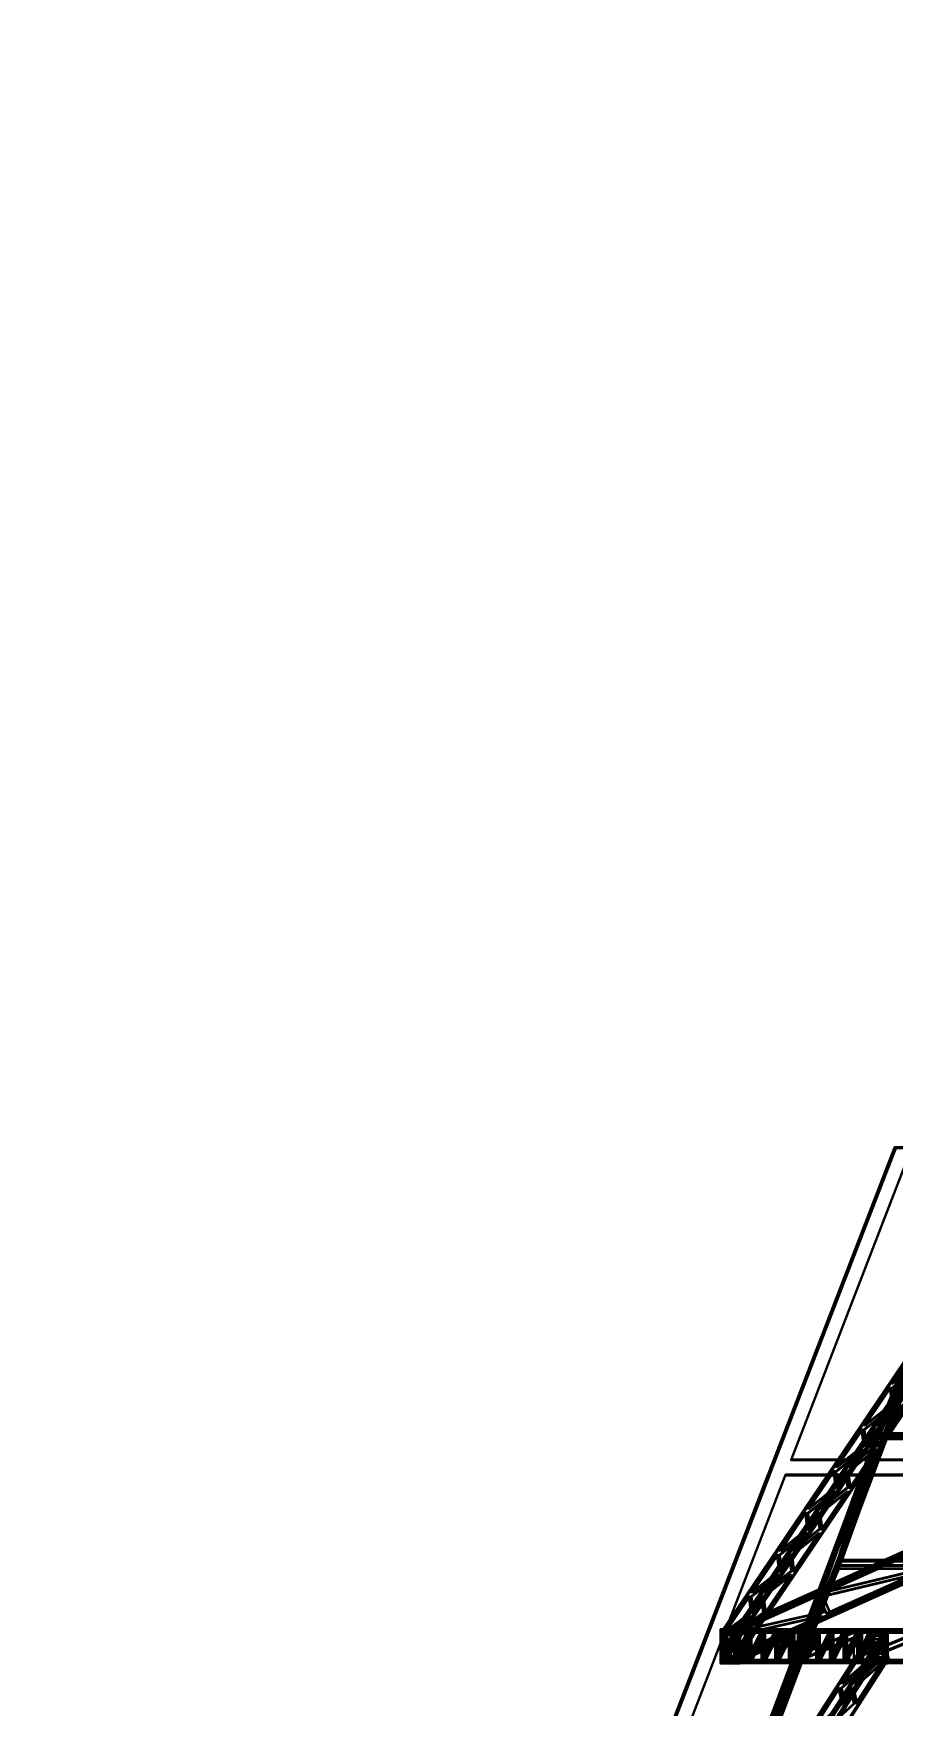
# Model space of a CAD drawing. Header units: millimetres. Extents: x -84906 to 117550, y -3000 to 338000.
# Drawn here: x -40196 to -31185, y 22179 to 39728 of the extents above; entities that cross this region are included whole.
import ezdxf

# ---------------------------------------------------------------- set-up
doc = ezdxf.new("R2010")
doc.units = ezdxf.units.MM
doc.layers.add('D-STR-DIM', color=7, linetype='Continuous', lineweight=13)
doc.layers.add('D-STR-STRC', color=7, linetype='Continuous', lineweight=25)
doc.styles.add('OpenSansCondensed-Light', font='OpenSansCondensed-Light.ttf')
doc.styles.add('TOWER_UNICODE', font='Arial Unicode.ttf')
doc.dimstyles.new('EZDXF', dxfattribs={"dimtxt": 0.25, "dimasz": 0.175, "dimexe": 0.375, "dimexo": 0.125, "dimgap": 0.1, "dimtad": 1, "dimlfac": 100, "dimzin": 12, "dimdsep": 46, "dimtxsty": 'OpenSansCondensed-Light', "dimblk": 'ARCHTICK', "dimcen": 2.5, "dimazin": 3, "dimtfac": 0.5, "dimtmove": 2, "dimatfit": 3})

# ---------------------------------------------------------------- blocks, each defined once
blk = doc.blocks.new('_ARCHTICK')
at = {"color": 0, "linetype": 'BYBLOCK', "const_width": 0.15}
blk.add_lwpolyline([(-0.5, -0.5), (0.5, 0.5)], dxfattribs=at)

msp = doc.modelspace()

# ---------------------------------------------------------------- linework, layer by layer
at = {"layer": 'D-STR-STRC'}
for points in [[(-31788.9, 23586.5), (-29307.3, 30463.5)], [(-31775.7, 23648.5), (-29294.1, 30525.6)], [(-31758.5, 23576.8), (-29276.9, 30453.8)], [(-31745.2, 23638.8), (-29263.7, 30515.9)], [(-31370.1, 24973.9), (-29299, 30473.4)], [(-29299, 30473.4), (-31370.1, 24973.9)], [(-31364.5, 24992.7), (-29293.1, 30492.2)], [(-29293.1, 30492.2), (-31364.5, 24992.7)], [(-31774.7, 23615.1), (-29802.8, 28861.5)], [(-29802.8, 28861.5), (-31774.7, 23615.1)], [(-31769.1, 23633.8), (-29797, 28880.2)], [(-29797, 28880.2), (-31769.1, 23633.8)], [(-29822.4, 28818.7), (-31384.1, 24949.9)], [(-29798.5, 28909), (-31360.2, 25040.2)], [(-29792, 28809), (-31353.7, 24940.2)], [(-29768, 28899.3), (-31329.7, 25030.5)], [(-32990, 22937.8), (-29440.1, 28193.3)], [(-32990, 22937.8), (-29440.1, 28193.3)], [(-32987.7, 22919.4), (-29437.8, 28175)], [(-32987.7, 22919.4), (-29437.8, 28175)], [(-32979.5, 22937.8), (-21300.8, 28193.3)], [(-32979.5, 22937.8), (-21300.8, 28193.3)], [(-32972, 22919.4), (-21293.2, 28175)], [(-32972, 22919.4), (-21293.2, 28175)], [(-32935.9, 22937.8), (-21257.2, 28193.3)], [(-32935.9, 22937.8), (-21257.2, 28193.3)], [(-32928.3, 22919.4), (-21249.6, 28175)], [(-32928.3, 22919.4), (-21249.6, 28175)], [(-32846.5, 22937.8), (-29296.5, 28193.3)], [(-32846.5, 22937.8), (-29296.5, 28193.3)], [(-32844.2, 22919.4), (-29294.2, 28175)], [(-32844.2, 22919.4), (-29294.2, 28175)], [(-35055.1, 17964.7), (-31165.2, 28035.3)], [(-35055.1, 17964.7), (-31165.2, 28035.3)], [(-35035.1, 17964.7), (-31145.2, 28035.3)], [(-32957.8, 22680.6), (-29407.9, 27936.2)], [(-32957.8, 22680.6), (-29407.9, 27936.2)], [(-32955.5, 22662.2), (-29405.6, 27917.8)], [(-32955.5, 22662.2), (-29405.6, 27917.8)], [(-32873.6, 22680.6), (-21194.8, 27936.2)], [(-32873.6, 22680.6), (-21194.8, 27936.2)], [(-32866, 22662.2), (-21187.3, 27917.8)], [(-32866, 22662.2), (-21187.3, 27917.8)], [(-32830, 22680.6), (-21151.2, 27936.2)], [(-32830, 22680.6), (-21151.2, 27936.2)], [(-32822.4, 22662.2), (-21143.7, 27917.8)], [(-32822.4, 22662.2), (-21143.7, 27917.8)], [(-32814.3, 22680.6), (-29264.3, 27936.2)], [(-32814.3, 22680.6), (-29264.3, 27936.2)], [(-32812, 22662.2), (-29262, 27917.8)], [(-32812, 22662.2), (-29262, 27917.8)], [(-34180.6, 17260.5), (-31354.7, 25010)], [(-34170.6, 17317.6), (-31344.7, 25067.1)], [(-34150.2, 17250.8), (-31324.3, 25000.3)], [(-34140.2, 17307.9), (-31314.3, 25057.4)], [(-33874.6, 18304.5), (-31347.8, 25017.5)], [(-31347.8, 25017.5), (-33874.6, 18304.5)], [(-33869.3, 18322.9), (-31342.1, 25036.1)], [(-31342.1, 25036.1), (-33869.3, 18322.9)], [(-31363.9, 24991.9), (-31347.3, 25035.9)], [(-31347.3, 25035.9), (-31363.9, 24991.9)], [(-31359.3, 24988), (-31341.5, 25035.4)], [(-31341.5, 25035.4), (-31359.3, 24988)], [(-34168, 17286.6), (-31752.3, 23690.5)], [(-31752.3, 23690.5), (-34168, 17286.6)], [(-34162.7, 17304.9), (-31746.6, 23709.1)], [(-31746.6, 23709.1), (-34162.7, 17304.9)], [(-31750.8, 23732.1), (-33867.9, 18364.5)], [(-31720.4, 23722.4), (-33837.5, 18354.8)], [(-31768.5, 23645.8), (-31751.4, 23691)], [(-31751.4, 23691), (-31768.5, 23645.8)], [(-31768.9, 23653.7), (-33886, 18286.1)], [(-31738.5, 23644), (-33855.6, 18276.4)], [(-31773.8, 23615.6), (-31758.1, 23657.6)], [(-31758.1, 23657.6), (-31773.8, 23615.6)], [(-35405.3, 16718.4), (-31421.5, 22929.5)], [(-35405.3, 16718.4), (-31421.5, 22929.5)], [(-35401.5, 16701.1), (-31417.7, 22912.2)], [(-35401.5, 16701.1), (-31417.7, 22912.2)], [(-35266.3, 16718.4), (-31282.5, 22929.5)], [(-35266.3, 16718.4), (-31282.5, 22929.5)], [(-35262.5, 16701.1), (-31278.7, 22912.2)], [(-35262.5, 16701.1), (-31278.7, 22912.2)], [(-32990, 22937.8), (-32963.3, 22977.3)], [(-32990, 22937.8), (-32963.3, 22977.3)], [(-31411.6, 22980), (-32989, 22980)], [(-32968.3, 22980), (-32989, 22980)], [(-31411.6, 22980), (-32989, 22980)], [(-32968.3, 22980), (-32989, 22980)], [(-31411.6, 22960), (-32989, 22960)], [(-31411.6, 22960), (-32989, 22960)], [(-32979.5, 22937.8), (-32891.7, 22977.3)], [(-32979.5, 22937.8), (-32891.7, 22977.3)], [(-32935.9, 22937.8), (-32848, 22977.3)], [(-32935.9, 22937.8), (-32848, 22977.3)], [(-25485.3, 22980), (-32919.7, 22980)], [(-32821.8, 22980), (-32919.7, 22980)], [(-25485.3, 22980), (-32919.7, 22980)], [(-32821.8, 22980), (-32919.7, 22980)], [(-25485.3, 22960), (-32919.7, 22960)], [(-25485.3, 22960), (-32919.7, 22960)], [(-25448, 22980), (-32882.3, 22980)], [(-32784.5, 22980), (-32882.3, 22980)], [(-25448, 22980), (-32882.3, 22980)], [(-32784.5, 22980), (-32882.3, 22980)], [(-25448, 22960), (-32882.3, 22960)], [(-25448, 22960), (-32882.3, 22960)], [(-32846.5, 22937.8), (-32819.8, 22977.3)], [(-32846.5, 22937.8), (-32819.8, 22977.3)], [(-31235.5, 22980), (-32812.9, 22980)], [(-32792.2, 22980), (-32812.9, 22980)], [(-31235.5, 22980), (-32812.9, 22980)], [(-32792.2, 22980), (-32812.9, 22980)], [(-31235.5, 22960), (-32812.9, 22960)], [(-31235.5, 22960), (-32812.9, 22960)], [(-31453.9, 22879), (-31421.5, 22929.5)], [(-31453.9, 22879), (-31421.5, 22929.5)], [(-31411.6, 22980), (-31432.4, 22980)], [(-31411.6, 22980), (-31432.4, 22980)], [(-31314.9, 22879), (-31282.5, 22929.5)], [(-31314.9, 22879), (-31282.5, 22929.5)], [(-31235.5, 22980), (-31256.3, 22980)], [(-31235.5, 22980), (-31256.3, 22980)], [(-35352.2, 16476.7), (-31368.5, 22687.8)], [(-35352.2, 16476.7), (-31368.5, 22687.8)], [(-35348.5, 16459.4), (-31364.7, 22670.5)], [(-35348.5, 16459.4), (-31364.7, 22670.5)], [(-35213.2, 16476.7), (-31229.4, 22687.8)], [(-35213.2, 16476.7), (-31229.4, 22687.8)], [(-35209.4, 16459.4), (-31225.6, 22670.5)], [(-35209.4, 16459.4), (-31225.6, 22670.5)], [(-31411.6, 22640), (-32989, 22640)], [(-31411.6, 22640), (-32989, 22640)], [(-32955.5, 22662.2), (-32928.8, 22701.8)], [(-32955.5, 22662.2), (-32928.8, 22701.8)], [(-25485.3, 22640), (-32919.7, 22640)], [(-25485.3, 22640), (-32919.7, 22640)], [(-25448, 22640), (-32882.3, 22640)], [(-25448, 22640), (-32882.3, 22640)], [(-32866, 22662.2), (-32778.2, 22701.8)], [(-32866, 22662.2), (-32778.2, 22701.8)], [(-32822.4, 22662.2), (-32734.5, 22701.8)], [(-32822.4, 22662.2), (-32734.5, 22701.8)], [(-31235.5, 22640), (-32812.9, 22640)], [(-31235.5, 22640), (-32812.9, 22640)], [(-32812, 22662.2), (-32785.3, 22701.8)], [(-32812, 22662.2), (-32785.3, 22701.8)], [(-31397.1, 22620), (-31364.7, 22670.5)], [(-31397.1, 22620), (-31364.7, 22670.5)], [(-31258, 22620), (-31225.6, 22670.5)], [(-31258, 22620), (-31225.6, 22670.5)], [(-31411.6, 22620), (-32989, 22620)], [(-32968.3, 22620), (-32989, 22620)], [(-31411.6, 22620), (-32989, 22620)], [(-32968.3, 22620), (-32989, 22620)], [(-25485.3, 22620), (-32919.7, 22620)], [(-32821.8, 22620), (-32919.7, 22620)], [(-25485.3, 22620), (-32919.7, 22620)], [(-32821.8, 22620), (-32919.7, 22620)], [(-25448, 22620), (-32882.3, 22620)], [(-32784.5, 22620), (-32882.3, 22620)], [(-25448, 22620), (-32882.3, 22620)], [(-32784.5, 22620), (-32882.3, 22620)], [(-31235.5, 22620), (-32812.9, 22620)], [(-32792.2, 22620), (-32812.9, 22620)], [(-31235.5, 22620), (-32812.9, 22620)], [(-32792.2, 22620), (-32812.9, 22620)], [(-31411.6, 22620), (-31432.4, 22620)], [(-31411.6, 22620), (-31432.4, 22620)], [(-31235.5, 22620), (-31256.3, 22620)], [(-31235.5, 22620), (-31256.3, 22620)]]:
    msp.add_lwpolyline(points, dxfattribs=at)
for points in [[(-31774.7, 23615.1), (-31364.5, 24992.7), (-29293.1, 30492.2)], [(-31774.7, 23615.1), (-29293.1, 30492.2), (-29802.8, 28861.5)], [(-31759.5, 23610.2), (-29277.9, 30487.2), (-29787.6, 28856.5)], [(-31759.4, 23610.3), (-31349.3, 24987.9), (-29277.9, 30487.4)], [(-29802.8, 28861.5), (-29293.1, 30492.2), (-31364.5, 24992.7)], [(-29787.6, 28856.5), (-29277.9, 30487.2), (-31349.3, 24987.7)], [(-29802.8, 28861.5), (-31364.5, 24992.7), (-31774.7, 23615.1)], [(-29787.6, 28856.7), (-31349.3, 24987.9), (-31759.4, 23610.3)], [(-31627.8, 24064.6), (-31366, 24943.8), (-30044.1, 28453.5)], [(-31612.5, 24059.8), (-31350.8, 24939), (-30028.8, 28448.7)], [(-32990, 22937.8), (-32955.5, 22662.2), (-29405.6, 27917.8), (-29440.1, 28193.3)], [(-32990, 22937.8), (-32955.5, 22662.2), (-29405.6, 27917.8), (-29440.1, 28193.3)], [(-32979.5, 22937.8), (-32866, 22662.2), (-21187.3, 27917.8), (-21300.8, 28193.3)], [(-32979.5, 22937.8), (-32866, 22662.2), (-21187.3, 27917.8), (-21300.8, 28193.3)], [(-32974.9, 22937.8), (-32861.4, 22662.2), (-21182.6, 27917.8), (-21296.1, 28193.3)], [(-32974.9, 22937.8), (-32861.4, 22662.2), (-21182.6, 27917.8), (-21296.1, 28193.3)], [(-32974.7, 22937.8), (-32940.2, 22662.2), (-29390.2, 27917.8), (-29424.8, 28193.3)], [(-32974.7, 22937.8), (-32940.2, 22662.2), (-29390.2, 27917.8), (-29424.8, 28193.3)], [(-32940.6, 22937.8), (-32827.1, 22662.2), (-21148.3, 27917.8), (-21261.8, 28193.3)], [(-32940.6, 22937.8), (-32827.1, 22662.2), (-21148.3, 27917.8), (-21261.8, 28193.3)], [(-32935.9, 22937.8), (-32822.4, 22662.2), (-21143.7, 27917.8), (-21257.2, 28193.3)], [(-32935.9, 22937.8), (-32822.4, 22662.2), (-21143.7, 27917.8), (-21257.2, 28193.3)], [(-32861.8, 22937.8), (-32827.3, 22662.2), (-29277.3, 27917.8), (-29311.9, 28193.3)], [(-32861.8, 22937.8), (-32827.3, 22662.2), (-29277.3, 27917.8), (-29311.9, 28193.3)], [(-32846.5, 22937.8), (-32812, 22662.2), (-29262, 27917.8), (-29296.5, 28193.3)], [(-32846.5, 22937.8), (-32812, 22662.2), (-29262, 27917.8), (-29296.5, 28193.3)], [(-35055.1, 17970.2), (-31242.2, 17970.2), (-27552.3, 28040.8), (-31165.2, 28040.8)], [(-35055.1, 17964.7), (-31242.2, 17964.7), (-27552.3, 28035.3), (-31165.2, 28035.3)], [(-31242.2, 17958.9), (-35055.1, 17958.9), (-31165.2, 28029.5), (-27552.3, 28029.5)], [(-35040.2, 17958.9), (-35040.2, 17958.9), (-31150.3, 28029.5), (-31150.3, 28029.5)], [(-32431.2, 24757.6), (-32431.2, 24757.6), (-31195.8, 27956.1), (-31195.8, 27956.1)], [(-32416.3, 24751.9), (-32416.3, 24751.9), (-31180.9, 27950.3), (-31180.9, 27950.3)], [(-28936.5, 24757.6), (-32248, 24757.6), (-31015.7, 27956.1), (-27761.4, 27956.1)], [(-28936.5, 24751.9), (-32248, 24751.9), (-31015.7, 27950.3), (-27761.4, 27950.3)], [(-32247.8, 24763.6), (-28936.3, 24763.6), (-27761.6, 27961.1), (-31015.9, 27961.1)], [(-32247.8, 24758.1), (-28936.3, 24758.1), (-27761.6, 27955.6), (-31015.9, 27955.6)], [(-30311.7, 27551.4), (-31373.2, 24921.8), (-31651.9, 23985.4)], [(-30296.5, 27546.6), (-31357.9, 24917), (-31636.7, 23980.7)], [(-31194.3, 25552.7), (-30921.9, 25955.9), (-30900.4, 25784.1)], [(-31194.3, 25552.7), (-30921.9, 25955.9), (-30900.4, 25784.1)], [(-31199.3, 25509.4), (-31177.8, 25337.6), (-30905.5, 25740.8)], [(-31199.3, 25509.4), (-31177.8, 25337.6), (-30905.5, 25740.8)], [(-31490.1, 25114.8), (-31217.8, 25517.9), (-31196.3, 25346.2)], [(-31490.1, 25114.8), (-31217.8, 25517.9), (-31196.3, 25346.2)], [(-31474.8, 25114.8), (-31202.5, 25517.9), (-31181, 25346.2)], [(-31474.8, 25114.8), (-31202.5, 25517.9), (-31181, 25346.2)], [(-31361.9, 25114.8), (-31089.6, 25517.9), (-31068.1, 25346.2)], [(-31361.9, 25114.8), (-31089.6, 25517.9), (-31068.1, 25346.2)], [(-31346.6, 25114.8), (-31074.3, 25517.9), (-31052.7, 25346.2)], [(-31346.6, 25114.8), (-31074.3, 25517.9), (-31052.7, 25346.2)], [(-31495.1, 25071.4), (-31473.6, 24899.7), (-31201.3, 25302.8)], [(-31495.1, 25071.4), (-31473.6, 24899.7), (-31201.3, 25302.8)], [(-31479.8, 25071.4), (-31458.3, 24899.7), (-31186, 25302.8)], [(-31479.8, 25071.4), (-31458.3, 24899.7), (-31186, 25302.8)], [(-31366.9, 25071.4), (-31345.4, 24899.7), (-31073.1, 25302.8)], [(-31366.9, 25071.4), (-31345.4, 24899.7), (-31073.1, 25302.8)], [(-31351.6, 25071.4), (-31330.1, 24899.7), (-31057.8, 25302.8)], [(-31351.6, 25071.4), (-31330.1, 24899.7), (-31057.8, 25302.8)], [(-34168, 17286.6), (-33869.3, 18322.9), (-31342.1, 25036.1)], [(-34168, 17286.6), (-31342.1, 25036.1), (-31752.3, 23690.5)], [(-34152.8, 17281.8), (-33854.1, 18318.1), (-31326.9, 25031.3)], [(-34152.8, 17281.7), (-31326.9, 25031.2), (-31737.1, 23685.6)], [(-31752.3, 23690.5), (-31342.1, 25036.1), (-33869.3, 18322.9)], [(-31737.1, 23685.6), (-31326.9, 25031.2), (-33854.1, 18318)], [(-31785.9, 24676.8), (-31513.6, 25080), (-31492.1, 24908.2)], [(-31785.9, 24676.8), (-31513.6, 25080), (-31492.1, 24908.2)], [(-31773.8, 23615.6), (-30155.3, 23615.8), (-29745.3, 24992.1), (-31363.9, 24991.9)], [(-31773.8, 23615.6), (-30155.3, 23615.8), (-29745.3, 24992.1), (-31363.9, 24991.9)], [(-31770.6, 24676.8), (-31498.3, 25080), (-31476.8, 24908.2)], [(-31770.6, 24676.8), (-31498.3, 25080), (-31476.8, 24908.2)], [(-31768.5, 23645.8), (-30150, 23646), (-29740.8, 24988.2), (-31359.3, 24988)], [(-31768.5, 23645.8), (-30150, 23646), (-29740.8, 24988.2), (-31359.3, 24988)], [(-31758.1, 23657.6), (-30139.5, 23657.8), (-29728.8, 25036.1), (-31347.3, 25035.9)], [(-31758.1, 23657.6), (-30139.5, 23657.8), (-29728.8, 25036.1), (-31347.3, 25035.9)], [(-31751.4, 23691), (-30132.9, 23691.2), (-29722.9, 25035.6), (-31341.5, 25035.4)], [(-31751.4, 23691), (-30132.9, 23691.2), (-29722.9, 25035.6), (-31341.5, 25035.4)], [(-31657.7, 24676.8), (-31385.4, 25080), (-31363.9, 24908.2)], [(-31657.7, 24676.8), (-31385.4, 25080), (-31363.9, 24908.2)], [(-31642.4, 24676.8), (-31370.1, 25080), (-31348.6, 24908.2)], [(-31642.4, 24676.8), (-31370.1, 25080), (-31348.6, 24908.2)], [(-31353.7, 24940.2), (-31329.7, 25030.5), (-31360.2, 25040.2), (-31384.1, 24949.9)], [(-31370.1, 24973.9), (-29750.1, 24973.9), (-29744.5, 24992.7), (-31364.5, 24992.7)], [(-31370.1, 24973.9), (-29750.1, 24973.9), (-29744.5, 24992.7), (-31364.5, 24992.7)], [(-31324.3, 25000.3), (-31314.3, 25057.4), (-31344.7, 25067.1), (-31354.7, 25010)], [(-31347.8, 25017.5), (-29727.8, 25017.5), (-29722.1, 25036.1), (-31342.1, 25036.1)], [(-31347.8, 25017.5), (-29727.8, 25017.5), (-29722.1, 25036.1), (-31342.1, 25036.1)], [(-31790.9, 24633.5), (-31769.4, 24461.7), (-31497.1, 24864.9)], [(-31790.9, 24633.5), (-31769.4, 24461.7), (-31497.1, 24864.9)], [(-31775.6, 24633.5), (-31754.1, 24461.7), (-31481.8, 24864.9)], [(-31775.6, 24633.5), (-31754.1, 24461.7), (-31481.8, 24864.9)], [(-31662.7, 24633.5), (-31641.2, 24461.7), (-31368.9, 24864.9)], [(-31662.7, 24633.5), (-31641.2, 24461.7), (-31368.9, 24864.9)], [(-31647.4, 24633.5), (-31625.9, 24461.7), (-31353.6, 24864.9)], [(-31647.4, 24633.5), (-31625.9, 24461.7), (-31353.6, 24864.9)], [(-33727.9, 21400.8), (-33727.9, 21400.8), (-32492.4, 24599.2), (-32492.4, 24599.2)], [(-33712.9, 21395), (-33712.9, 21395), (-32477.5, 24593.5), (-32477.5, 24593.5)], [(-30169.8, 21400.8), (-33541.3, 21400.8), (-32309, 24599.2), (-28994.7, 24599.2)], [(-30169.8, 21395), (-33541.3, 21395), (-32309, 24593.5), (-28994.7, 24593.5)], [(-33541.1, 21406.7), (-30169.6, 21406.7), (-28994.9, 24604.3), (-32309.2, 24604.3)], [(-33541.1, 21401.2), (-30169.6, 21401.2), (-28994.9, 24598.8), (-32309.2, 24598.8)], [(-31750.1, 23742.1), (-31482.6, 24619.8), (-33130.8, 20241.4)], [(-31734.9, 23737.2), (-31467.4, 24614.9), (-33115.7, 20236.5)], [(-32081.7, 24238.8), (-31809.4, 24642), (-31787.9, 24470.3)], [(-32081.7, 24238.8), (-31809.4, 24642), (-31787.9, 24470.3)], [(-32066.4, 24238.8), (-31794.1, 24642), (-31772.6, 24470.3)], [(-32066.4, 24238.8), (-31794.1, 24642), (-31772.6, 24470.3)], [(-31953.5, 24238.8), (-31681.2, 24642), (-31659.7, 24470.3)], [(-31953.5, 24238.8), (-31681.2, 24642), (-31659.7, 24470.3)], [(-31938.2, 24238.8), (-31665.9, 24642), (-31644.4, 24470.3)], [(-31938.2, 24238.8), (-31665.9, 24642), (-31644.4, 24470.3)], [(-33253, 19755), (-31498.9, 24565.2), (-31753.5, 23730)], [(-33237.8, 19750.1), (-31483.7, 24560.3), (-31738.3, 23725)], [(-32086.8, 24195.5), (-32065.3, 24023.7), (-31792.9, 24426.9)], [(-32086.8, 24195.5), (-32065.3, 24023.7), (-31792.9, 24426.9)], [(-32071.5, 24195.5), (-32049.9, 24023.7), (-31777.6, 24426.9)], [(-32071.5, 24195.5), (-32049.9, 24023.7), (-31777.6, 24426.9)], [(-31958.6, 24195.5), (-31937, 24023.7), (-31664.7, 24426.9)], [(-31958.6, 24195.5), (-31937, 24023.7), (-31664.7, 24426.9)], [(-31943.2, 24195.5), (-31921.7, 24023.7), (-31649.4, 24426.9)], [(-31943.2, 24195.5), (-31921.7, 24023.7), (-31649.4, 24426.9)], [(-32377.6, 23800.9), (-32105.2, 24204), (-32083.7, 24032.3)], [(-32377.6, 23800.9), (-32105.2, 24204), (-32083.7, 24032.3)], [(-32362.3, 23800.9), (-32089.9, 24204), (-32068.4, 24032.3)], [(-32362.3, 23800.9), (-32089.9, 24204), (-32068.4, 24032.3)], [(-32249.4, 23800.9), (-31977, 24204), (-31955.5, 24032.3)], [(-32249.4, 23800.9), (-31977, 24204), (-31955.5, 24032.3)], [(-32234.1, 23800.9), (-31961.7, 24204), (-31940.2, 24032.3)], [(-32234.1, 23800.9), (-31961.7, 24204), (-31940.2, 24032.3)], [(-32382.6, 23757.5), (-32361.1, 23585.8), (-32088.8, 23988.9)], [(-32382.6, 23757.5), (-32361.1, 23585.8), (-32088.8, 23988.9)], [(-32367.3, 23757.5), (-32345.8, 23585.8), (-32073.5, 23988.9)], [(-32367.3, 23757.5), (-32345.8, 23585.8), (-32073.5, 23988.9)], [(-32254.4, 23757.5), (-32232.9, 23585.8), (-31960.6, 23988.9)], [(-32254.4, 23757.5), (-32232.9, 23585.8), (-31960.6, 23988.9)], [(-32239.1, 23757.5), (-32217.6, 23585.8), (-31945.2, 23988.9)], [(-32239.1, 23757.5), (-32217.6, 23585.8), (-31945.2, 23988.9)], [(-31752.3, 23690.5), (-33869.3, 18322.9), (-34168, 17286.6)], [(-32673.4, 23362.9), (-32401.1, 23766.1), (-32379.6, 23594.3)], [(-32673.4, 23362.9), (-32401.1, 23766.1), (-32379.6, 23594.3)], [(-32658.1, 23362.9), (-32385.8, 23766.1), (-32364.3, 23594.3)], [(-32658.1, 23362.9), (-32385.8, 23766.1), (-32364.3, 23594.3)], [(-32545.2, 23362.9), (-32272.9, 23766.1), (-32251.4, 23594.3)], [(-32545.2, 23362.9), (-32272.9, 23766.1), (-32251.4, 23594.3)], [(-32529.9, 23362.9), (-32257.6, 23766.1), (-32236.1, 23594.3)], [(-32529.9, 23362.9), (-32257.6, 23766.1), (-32236.1, 23594.3)], [(-31938, 23362.9), (-31042.1, 23766.1), (-30971.4, 23594.3)], [(-31938, 23362.9), (-31042.1, 23766.1), (-30971.4, 23594.3)], [(-31933.4, 23362.9), (-31037.5, 23766.1), (-30966.7, 23594.3)], [(-31933.4, 23362.9), (-31037.5, 23766.1), (-30966.7, 23594.3)], [(-31899, 23362.9), (-31003.1, 23766.1), (-30932.4, 23594.3)], [(-31899, 23362.9), (-31003.1, 23766.1), (-30932.4, 23594.3)], [(-31894.4, 23362.9), (-30998.5, 23766.1), (-30927.7, 23594.3)], [(-31894.4, 23362.9), (-30998.5, 23766.1), (-30927.7, 23594.3)], [(-31738.5, 23644), (-31720.4, 23722.4), (-31750.8, 23732.1), (-31768.9, 23653.7)], [(-30126.6, 23709.1), (-31746.6, 23709.1), (-31752.3, 23690.5), (-30132.3, 23690.5)], [(-30126.6, 23709.1), (-31746.6, 23709.1), (-31752.3, 23690.5), (-30132.3, 23690.5)], [(-31737.1, 23685.7), (-33854.1, 18318.1), (-34152.8, 17281.8)], [(-32678.4, 23319.6), (-32656.9, 23147.8), (-32384.6, 23551)], [(-32678.4, 23319.6), (-32656.9, 23147.8), (-32384.6, 23551)], [(-32663.1, 23319.6), (-32641.6, 23147.8), (-32369.3, 23551)], [(-32663.1, 23319.6), (-32641.6, 23147.8), (-32369.3, 23551)], [(-32550.2, 23319.6), (-32528.7, 23147.8), (-32256.4, 23551)], [(-32550.2, 23319.6), (-32528.7, 23147.8), (-32256.4, 23551)], [(-32534.9, 23319.6), (-32513.4, 23147.8), (-32241.1, 23551)], [(-32534.9, 23319.6), (-32513.4, 23147.8), (-32241.1, 23551)], [(-31954.5, 23319.6), (-31883.8, 23147.8), (-30987.9, 23551)], [(-31954.5, 23319.6), (-31883.8, 23147.8), (-30987.9, 23551)], [(-31949.9, 23319.6), (-31879.1, 23147.8), (-30983.2, 23551)], [(-31949.9, 23319.6), (-31879.1, 23147.8), (-30983.2, 23551)], [(-31915.6, 23319.6), (-31844.8, 23147.8), (-30948.9, 23551)], [(-31915.6, 23319.6), (-31844.8, 23147.8), (-30948.9, 23551)], [(-31910.9, 23319.6), (-31840.1, 23147.8), (-30944.2, 23551)], [(-31910.9, 23319.6), (-31840.1, 23147.8), (-30944.2, 23551)], [(-31758.5, 23576.8), (-31745.2, 23638.8), (-31775.7, 23648.5), (-31788.9, 23586.5)], [(-30149.1, 23633.8), (-31769.1, 23633.8), (-31774.7, 23615.1), (-30154.7, 23615.1)], [(-30149.1, 23633.8), (-31769.1, 23633.8), (-31774.7, 23615.1), (-30154.7, 23615.1)], [(-32949.9, 22953.6), (-32696.9, 23328.1), (-32675.4, 23156.4)], [(-32949.9, 22953.6), (-32696.9, 23328.1), (-32675.4, 23156.4)], [(-32934.5, 22953.6), (-32681.6, 23328.1), (-32660.1, 23156.4)], [(-32934.5, 22953.6), (-32681.6, 23328.1), (-32660.1, 23156.4)], [(-32847.5, 22953.6), (-32015.3, 23328.1), (-31944.6, 23156.4)], [(-32847.5, 22953.6), (-32015.3, 23328.1), (-31944.6, 23156.4)], [(-32842.9, 22953.6), (-32010.7, 23328.1), (-31939.9, 23156.4)], [(-32842.9, 22953.6), (-32010.7, 23328.1), (-31939.9, 23156.4)], [(-32821.6, 22953.6), (-32568.7, 23328.1), (-32547.2, 23156.4)], [(-32821.6, 22953.6), (-32568.7, 23328.1), (-32547.2, 23156.4)], [(-32808.6, 22953.6), (-31976.4, 23328.1), (-31905.6, 23156.4)], [(-32808.6, 22953.6), (-31976.4, 23328.1), (-31905.6, 23156.4)], [(-32806.3, 22953.6), (-32553.4, 23328.1), (-32531.9, 23156.4)], [(-32806.3, 22953.6), (-32553.4, 23328.1), (-32531.9, 23156.4)], [(-32803.9, 22953.6), (-31971.7, 23328.1), (-31901, 23156.4)], [(-32803.9, 22953.6), (-31971.7, 23328.1), (-31901, 23156.4)], [(-32954.9, 22910.3), (-32933.4, 22738.5), (-32680.4, 23113)], [(-32954.9, 22910.3), (-32933.4, 22738.5), (-32680.4, 23113)], [(-32939.6, 22910.3), (-32918.1, 22738.5), (-32665.1, 23113)], [(-32939.6, 22910.3), (-32918.1, 22738.5), (-32665.1, 23113)], [(-32864, 22910.3), (-32793.3, 22738.5), (-31961.1, 23113)], [(-32864, 22910.3), (-32793.3, 22738.5), (-31961.1, 23113)], [(-32859.4, 22910.3), (-32788.6, 22738.5), (-31956.4, 23113)], [(-32859.4, 22910.3), (-32788.6, 22738.5), (-31956.4, 23113)], [(-32826.7, 22910.3), (-32805.2, 22738.5), (-32552.2, 23113)], [(-32826.7, 22910.3), (-32805.2, 22738.5), (-32552.2, 23113)], [(-32825.1, 22910.3), (-32754.3, 22738.5), (-31922.1, 23113)], [(-32825.1, 22910.3), (-32754.3, 22738.5), (-31922.1, 23113)], [(-32820.4, 22910.3), (-32749.7, 22738.5), (-31917.5, 23113)], [(-32820.4, 22910.3), (-32749.7, 22738.5), (-31917.5, 23113)], [(-32811.4, 22910.3), (-32789.9, 22738.5), (-32536.9, 23113)], [(-32811.4, 22910.3), (-32789.9, 22738.5), (-32536.9, 23113)], [(-35405.3, 16718.4), (-35348.5, 16459.4), (-31364.7, 22670.5), (-31421.5, 22929.5)], [(-35405.3, 16718.4), (-35348.5, 16459.4), (-31364.7, 22670.5), (-31421.5, 22929.5)], [(-35390.5, 16718.4), (-35333.6, 16459.4), (-31349.8, 22670.5), (-31406.7, 22929.5)], [(-35390.5, 16718.4), (-35333.6, 16459.4), (-31349.8, 22670.5), (-31406.7, 22929.5)], [(-35281.1, 16718.4), (-35224.3, 16459.4), (-31240.5, 22670.5), (-31297.3, 22929.5)], [(-35281.1, 16718.4), (-35224.3, 16459.4), (-31240.5, 22670.5), (-31297.3, 22929.5)], [(-35266.3, 16718.4), (-35209.4, 16459.4), (-31225.6, 22670.5), (-31282.5, 22929.5)], [(-35266.3, 16718.4), (-35209.4, 16459.4), (-31225.6, 22670.5), (-31282.5, 22929.5)], [(-32846.5, 22937.8), (-32990, 22937.8), (-32987.7, 22919.4), (-32844.2, 22919.4)], [(-32846.5, 22937.8), (-32990, 22937.8), (-32955.5, 22662.2), (-32812, 22662.2)], [(-32990, 22937.8), (-32846.5, 22937.8), (-32844.2, 22919.4), (-32987.7, 22919.4)], [(-32990, 22937.8), (-32846.5, 22937.8), (-32812, 22662.2), (-32955.5, 22662.2)], [(-32989, 22980), (-32812.9, 22980), (-32812.9, 22960), (-32989, 22960)], [(-31411.6, 22980), (-31411.6, 22620), (-32989, 22620), (-32989, 22980)], [(-32989, 22980), (-32812.9, 22980), (-32812.9, 22620), (-32989, 22620)], [(-32812.9, 22980), (-32989, 22980), (-32989, 22960), (-32812.9, 22960)], [(-31411.6, 22980), (-31411.6, 22620), (-32989, 22620), (-32989, 22980)], [(-32812.9, 22980), (-32989, 22980), (-32989, 22620), (-32812.9, 22620)], [(-32979.5, 22937.8), (-32935.9, 22937.8), (-32928.3, 22919.4), (-32972, 22919.4)], [(-32979.5, 22937.8), (-32935.9, 22937.8), (-32822.4, 22662.2), (-32866, 22662.2)], [(-32935.9, 22937.8), (-32979.5, 22937.8), (-32972, 22919.4), (-32928.3, 22919.4)], [(-32935.9, 22937.8), (-32979.5, 22937.8), (-32866, 22662.2), (-32822.4, 22662.2)], [(-31396, 22980), (-31396, 22620), (-32973.4, 22620), (-32973.4, 22980)], [(-31396, 22980), (-31396, 22620), (-32973.4, 22620), (-32973.4, 22980)], [(-32968.3, 22980), (-32792.2, 22980), (-32792.2, 22620), (-32968.3, 22620)], [(-32792.2, 22980), (-32968.3, 22980), (-32968.3, 22620), (-32792.2, 22620)], [(-32860, 22940), (-32968.3, 22940), (-32968.3, 22702)], [(-32860, 22940), (-32968.3, 22940), (-32968.3, 22702)], [(-32819.8, 22977.3), (-32963.3, 22977.3), (-32928.8, 22701.8), (-32785.3, 22701.8)], [(-32963.3, 22977.3), (-32819.8, 22977.3), (-32785.3, 22701.8), (-32928.8, 22701.8)], [(-32851.3, 22898), (-32851.3, 22660), (-32959.5, 22660)], [(-32851.3, 22898), (-32851.3, 22660), (-32959.5, 22660)], [(-32844.4, 22940), (-32952.6, 22940), (-32952.6, 22702)], [(-32844.4, 22940), (-32952.6, 22940), (-32952.6, 22702)], [(-32835.7, 22898), (-32835.7, 22660), (-32943.9, 22660)], [(-32835.7, 22898), (-32835.7, 22660), (-32943.9, 22660)], [(-32882.3, 22980), (-32919.7, 22980), (-32919.7, 22960), (-32882.3, 22960)], [(-25485.3, 22980), (-25485.3, 22620), (-32919.7, 22620), (-32919.7, 22980)], [(-32882.3, 22980), (-32919.7, 22980), (-32919.7, 22620), (-32882.3, 22620)], [(-32919.7, 22980), (-32882.3, 22980), (-32882.3, 22960), (-32919.7, 22960)], [(-25485.3, 22980), (-25485.3, 22620), (-32919.7, 22620), (-32919.7, 22980)], [(-32919.7, 22980), (-32882.3, 22980), (-32882.3, 22620), (-32919.7, 22620)], [(-25482, 22980), (-25482, 22620), (-32916.3, 22620), (-32916.3, 22980)], [(-25482, 22980), (-25482, 22620), (-32916.3, 22620), (-32916.3, 22980)], [(-32891.7, 22977.3), (-32848, 22977.3), (-32734.5, 22701.8), (-32778.2, 22701.8)], [(-32848, 22977.3), (-32891.7, 22977.3), (-32778.2, 22701.8), (-32734.5, 22701.8)], [(-25451.3, 22980), (-25451.3, 22620), (-32885.6, 22620), (-32885.6, 22980)], [(-25451.3, 22980), (-25451.3, 22620), (-32885.6, 22620), (-32885.6, 22980)], [(-25448, 22980), (-25448, 22620), (-32882.3, 22620), (-32882.3, 22980)], [(-25448, 22980), (-25448, 22620), (-32882.3, 22620), (-32882.3, 22980)], [(-32716.6, 22940), (-32839.9, 22940), (-32839.9, 22702)], [(-32716.6, 22940), (-32839.9, 22940), (-32839.9, 22702)], [(-32707.9, 22898), (-32707.9, 22660), (-32831.2, 22660)], [(-32707.9, 22898), (-32707.9, 22660), (-32831.2, 22660)], [(-31251.2, 22980), (-31251.2, 22620), (-32828.6, 22620), (-32828.6, 22980)], [(-31251.2, 22980), (-31251.2, 22620), (-32828.6, 22620), (-32828.6, 22980)], [(-32701, 22940), (-32824.3, 22940), (-32824.3, 22702)], [(-32701, 22940), (-32824.3, 22940), (-32824.3, 22702)], [(-32784.5, 22980), (-32821.8, 22980), (-32821.8, 22620), (-32784.5, 22620)], [(-32821.8, 22980), (-32784.5, 22980), (-32784.5, 22620), (-32821.8, 22620)], [(-32311.8, 22940), (-32821.8, 22940), (-32821.8, 22702)], [(-32311.8, 22940), (-32821.8, 22940), (-32821.8, 22702)], [(-32308.5, 22940), (-32818.5, 22940), (-32818.5, 22702)], [(-32308.5, 22940), (-32818.5, 22940), (-32818.5, 22702)], [(-32692.3, 22898), (-32692.3, 22660), (-32815.5, 22660)], [(-32692.3, 22898), (-32692.3, 22660), (-32815.5, 22660)], [(-31235.5, 22980), (-31235.5, 22620), (-32812.9, 22620), (-32812.9, 22980)], [(-31235.5, 22980), (-31235.5, 22620), (-32812.9, 22620), (-32812.9, 22980)], [(-32699.6, 22940), (-32807.8, 22940), (-32807.8, 22702)], [(-32699.6, 22940), (-32807.8, 22940), (-32807.8, 22702)], [(-32690.9, 22898), (-32690.9, 22660), (-32799.1, 22660)], [(-32690.9, 22898), (-32690.9, 22660), (-32799.1, 22660)], [(-32684, 22940), (-32792.2, 22940), (-32792.2, 22702)], [(-32684, 22940), (-32792.2, 22940), (-32792.2, 22702)], [(-32277.8, 22940), (-32787.8, 22940), (-32787.8, 22702)], [(-32277.8, 22940), (-32787.8, 22940), (-32787.8, 22702)], [(-32274.4, 22940), (-32784.5, 22940), (-32784.5, 22702)], [(-32274.4, 22940), (-32784.5, 22940), (-32784.5, 22702)], [(-32675.2, 22898), (-32675.2, 22660), (-32783.5, 22660)], [(-32675.2, 22898), (-32675.2, 22660), (-32783.5, 22660)], [(-32270.7, 22898), (-32270.7, 22660), (-32780.7, 22660)], [(-32270.7, 22898), (-32270.7, 22660), (-32780.7, 22660)], [(-32267.4, 22898), (-32267.4, 22660), (-32777.4, 22660)], [(-32267.4, 22898), (-32267.4, 22660), (-32777.4, 22660)], [(-32236.7, 22898), (-32236.7, 22660), (-32746.7, 22660)], [(-32236.7, 22898), (-32236.7, 22660), (-32746.7, 22660)], [(-32233.3, 22898), (-32233.3, 22660), (-32743.4, 22660)], [(-32233.3, 22898), (-32233.3, 22660), (-32743.4, 22660)], [(-32573.2, 22940), (-32696.5, 22940), (-32696.5, 22702)], [(-32573.2, 22940), (-32696.5, 22940), (-32696.5, 22702)], [(-32564.5, 22898), (-32564.5, 22660), (-32687.8, 22660)], [(-32564.5, 22898), (-32564.5, 22660), (-32687.8, 22660)], [(-32557.6, 22940), (-32680.9, 22940), (-32680.9, 22702)], [(-32557.6, 22940), (-32680.9, 22940), (-32680.9, 22702)], [(-32556.2, 22940), (-32679.5, 22940), (-32679.5, 22702)], [(-32556.2, 22940), (-32679.5, 22940), (-32679.5, 22702)], [(-32548.9, 22898), (-32548.9, 22660), (-32672.1, 22660)], [(-32548.9, 22898), (-32548.9, 22660), (-32672.1, 22660)], [(-32547.5, 22898), (-32547.5, 22660), (-32670.8, 22660)], [(-32547.5, 22898), (-32547.5, 22660), (-32670.8, 22660)], [(-32540.6, 22940), (-32663.8, 22940), (-32663.8, 22702)], [(-32540.6, 22940), (-32663.8, 22940), (-32663.8, 22702)], [(-32531.8, 22898), (-32531.8, 22660), (-32655.1, 22660)], [(-32531.8, 22898), (-32531.8, 22660), (-32655.1, 22660)], [(-32429.8, 22940), (-32553.1, 22940), (-32553.1, 22702)], [(-32429.8, 22940), (-32553.1, 22940), (-32553.1, 22702)], [(-32421.1, 22898), (-32421.1, 22660), (-32544.4, 22660)], [(-32421.1, 22898), (-32421.1, 22660), (-32544.4, 22660)], [(-32414.2, 22940), (-32537.5, 22940), (-32537.5, 22702)], [(-32414.2, 22940), (-32537.5, 22940), (-32537.5, 22702)], [(-32412.8, 22940), (-32536.1, 22940), (-32536.1, 22702)], [(-32412.8, 22940), (-32536.1, 22940), (-32536.1, 22702)], [(-32405.5, 22898), (-32405.5, 22660), (-32528.7, 22660)], [(-32405.5, 22898), (-32405.5, 22660), (-32528.7, 22660)], [(-32404.1, 22898), (-32404.1, 22660), (-32527.4, 22660)], [(-32404.1, 22898), (-32404.1, 22660), (-32527.4, 22660)], [(-32397.2, 22940), (-32520.4, 22940), (-32520.4, 22702)], [(-32397.2, 22940), (-32520.4, 22940), (-32520.4, 22702)], [(-32388.4, 22898), (-32388.4, 22660), (-32511.7, 22660)], [(-32388.4, 22898), (-32388.4, 22660), (-32511.7, 22660)], [(-32286.4, 22940), (-32409.7, 22940), (-32409.7, 22702)], [(-32286.4, 22940), (-32409.7, 22940), (-32409.7, 22702)], [(-32277.7, 22898), (-32277.7, 22660), (-32401, 22660)], [(-32277.7, 22898), (-32277.7, 22660), (-32401, 22660)], [(-32270.8, 22940), (-32394.1, 22940), (-32394.1, 22702)], [(-32270.8, 22940), (-32394.1, 22940), (-32394.1, 22702)], [(-32269.4, 22940), (-32392.7, 22940), (-32392.7, 22702)], [(-32269.4, 22940), (-32392.7, 22940), (-32392.7, 22702)], [(-32262.1, 22898), (-32262.1, 22660), (-32385.3, 22660)], [(-32262.1, 22898), (-32262.1, 22660), (-32385.3, 22660)], [(-32260.7, 22898), (-32260.7, 22660), (-32384, 22660)], [(-32260.7, 22898), (-32260.7, 22660), (-32384, 22660)], [(-32253.8, 22940), (-32377, 22940), (-32377, 22702)], [(-32253.8, 22940), (-32377, 22940), (-32377, 22702)], [(-32245, 22898), (-32245, 22660), (-32368.3, 22660)], [(-32245, 22898), (-32245, 22660), (-32368.3, 22660)], [(-32143, 22940), (-32266.3, 22940), (-32266.3, 22702)], [(-32143, 22940), (-32266.3, 22940), (-32266.3, 22702)], [(-32134.3, 22898), (-32134.3, 22660), (-32257.6, 22660)], [(-32134.3, 22898), (-32134.3, 22660), (-32257.6, 22660)], [(-32127.4, 22940), (-32250.7, 22940), (-32250.7, 22702)], [(-32127.4, 22940), (-32250.7, 22940), (-32250.7, 22702)], [(-32126, 22940), (-32249.3, 22940), (-32249.3, 22702)], [(-32126, 22940), (-32249.3, 22940), (-32249.3, 22702)], [(-32118.7, 22898), (-32118.7, 22660), (-32241.9, 22660)], [(-32118.7, 22898), (-32118.7, 22660), (-32241.9, 22660)], [(-32117.3, 22898), (-32117.3, 22660), (-32240.6, 22660)], [(-32117.3, 22898), (-32117.3, 22660), (-32240.6, 22660)], [(-32110.4, 22940), (-32233.6, 22940), (-32233.6, 22702)], [(-32110.4, 22940), (-32233.6, 22940), (-32233.6, 22702)], [(-32101.6, 22898), (-32101.6, 22660), (-32224.9, 22660)], [(-32101.6, 22898), (-32101.6, 22660), (-32224.9, 22660)], [(-31635.9, 22940), (-32216.9, 22940), (-32216.9, 22702)], [(-31635.9, 22940), (-32216.9, 22940), (-32216.9, 22702)], [(-31632.6, 22940), (-32213.6, 22940), (-32213.6, 22702)], [(-31632.6, 22940), (-32213.6, 22940), (-32213.6, 22702)], [(-31601.9, 22940), (-32182.9, 22940), (-32182.9, 22702)], [(-31601.9, 22940), (-32182.9, 22940), (-32182.9, 22702)], [(-31598.6, 22940), (-32179.5, 22940), (-32179.5, 22702)], [(-31598.6, 22940), (-32179.5, 22940), (-32179.5, 22702)], [(-31594.9, 22898), (-31594.9, 22660), (-32175.8, 22660)], [(-31594.9, 22898), (-31594.9, 22660), (-32175.8, 22660)], [(-31591.5, 22898), (-31591.5, 22660), (-32172.5, 22660)], [(-31591.5, 22898), (-31591.5, 22660), (-32172.5, 22660)], [(-31560.8, 22898), (-31560.8, 22660), (-32141.8, 22660)], [(-31560.8, 22898), (-31560.8, 22660), (-32141.8, 22660)], [(-31557.5, 22898), (-31557.5, 22660), (-32138.5, 22660)], [(-31557.5, 22898), (-31557.5, 22660), (-32138.5, 22660)], [(-31999.6, 22940), (-32122.9, 22940), (-32122.9, 22702)], [(-31999.6, 22940), (-32122.9, 22940), (-32122.9, 22702)], [(-31990.9, 22898), (-31990.9, 22660), (-32114.2, 22660)], [(-31990.9, 22898), (-31990.9, 22660), (-32114.2, 22660)], [(-31984, 22940), (-32107.3, 22940), (-32107.3, 22702)], [(-31984, 22940), (-32107.3, 22940), (-32107.3, 22702)], [(-31982.6, 22940), (-32105.9, 22940), (-32105.9, 22702)], [(-31982.6, 22940), (-32105.9, 22940), (-32105.9, 22702)], [(-31975.3, 22898), (-31975.3, 22660), (-32098.5, 22660)], [(-31975.3, 22898), (-31975.3, 22660), (-32098.5, 22660)], [(-31973.9, 22898), (-31973.9, 22660), (-32097.2, 22660)], [(-31973.9, 22898), (-31973.9, 22660), (-32097.2, 22660)], [(-31967, 22940), (-32090.2, 22940), (-32090.2, 22702)], [(-31967, 22940), (-32090.2, 22940), (-32090.2, 22702)], [(-31958.2, 22898), (-31958.2, 22660), (-32081.5, 22660)], [(-31958.2, 22898), (-31958.2, 22660), (-32081.5, 22660)], [(-31856.2, 22940), (-31979.5, 22940), (-31979.5, 22702)], [(-31856.2, 22940), (-31979.5, 22940), (-31979.5, 22702)], [(-31847.5, 22898), (-31847.5, 22660), (-31970.8, 22660)], [(-31847.5, 22898), (-31847.5, 22660), (-31970.8, 22660)], [(-31840.6, 22940), (-31963.9, 22940), (-31963.9, 22702)], [(-31840.6, 22940), (-31963.9, 22940), (-31963.9, 22702)], [(-31839.2, 22940), (-31962.5, 22940), (-31962.5, 22702)], [(-31839.2, 22940), (-31962.5, 22940), (-31962.5, 22702)], [(-31831.9, 22898), (-31831.9, 22660), (-31955.1, 22660)], [(-31831.9, 22898), (-31831.9, 22660), (-31955.1, 22660)], [(-31830.5, 22898), (-31830.5, 22660), (-31953.8, 22660)], [(-31830.5, 22898), (-31830.5, 22660), (-31953.8, 22660)], [(-31823.6, 22940), (-31946.8, 22940), (-31946.8, 22702)], [(-31823.6, 22940), (-31946.8, 22940), (-31946.8, 22702)], [(-31814.8, 22898), (-31814.8, 22660), (-31938.1, 22660)], [(-31814.8, 22898), (-31814.8, 22660), (-31938.1, 22660)], [(-31712.8, 22940), (-31836.1, 22940), (-31836.1, 22702)], [(-31712.8, 22940), (-31836.1, 22940), (-31836.1, 22702)], [(-31704.1, 22898), (-31704.1, 22660), (-31827.4, 22660)], [(-31704.1, 22898), (-31704.1, 22660), (-31827.4, 22660)], [(-31697.2, 22940), (-31820.5, 22940), (-31820.5, 22702)], [(-31697.2, 22940), (-31820.5, 22940), (-31820.5, 22702)], [(-31695.8, 22940), (-31819.1, 22940), (-31819.1, 22702)], [(-31695.8, 22940), (-31819.1, 22940), (-31819.1, 22702)], [(-31688.5, 22898), (-31688.5, 22660), (-31811.7, 22660)], [(-31688.5, 22898), (-31688.5, 22660), (-31811.7, 22660)], [(-31687.1, 22898), (-31687.1, 22660), (-31810.4, 22660)], [(-31687.1, 22898), (-31687.1, 22660), (-31810.4, 22660)], [(-31680.2, 22940), (-31803.4, 22940), (-31803.4, 22702)], [(-31680.2, 22940), (-31803.4, 22940), (-31803.4, 22702)], [(-31671.4, 22898), (-31671.4, 22660), (-31794.7, 22660)], [(-31671.4, 22898), (-31671.4, 22660), (-31794.7, 22660)], [(-31726.3, 22407.9), (-31446.3, 22844.4), (-31410.9, 22683)], [(-31726.3, 22407.9), (-31446.3, 22844.4), (-31410.9, 22683)], [(-31711.5, 22407.9), (-31431.5, 22844.4), (-31396.1, 22683)], [(-31711.5, 22407.9), (-31431.5, 22844.4), (-31396.1, 22683)], [(-31569.4, 22940), (-31692.7, 22940), (-31692.7, 22702)], [(-31569.4, 22940), (-31692.7, 22940), (-31692.7, 22702)], [(-31560.7, 22898), (-31560.7, 22660), (-31684, 22660)], [(-31560.7, 22898), (-31560.7, 22660), (-31684, 22660)], [(-31553.8, 22940), (-31677.1, 22940), (-31677.1, 22702)], [(-31553.8, 22940), (-31677.1, 22940), (-31677.1, 22702)], [(-31552.4, 22940), (-31675.7, 22940), (-31675.7, 22702)], [(-31552.4, 22940), (-31675.7, 22940), (-31675.7, 22702)], [(-31545.1, 22898), (-31545.1, 22660), (-31668.3, 22660)], [(-31545.1, 22898), (-31545.1, 22660), (-31668.3, 22660)], [(-31543.7, 22898), (-31543.7, 22660), (-31667, 22660)], [(-31543.7, 22898), (-31543.7, 22660), (-31667, 22660)], [(-31536.8, 22940), (-31660, 22940), (-31660, 22702)], [(-31536.8, 22940), (-31660, 22940), (-31660, 22702)], [(-31528, 22898), (-31528, 22660), (-31651.3, 22660)], [(-31528, 22898), (-31528, 22660), (-31651.3, 22660)], [(-31602.1, 22407.9), (-31322.1, 22844.4), (-31286.7, 22683)], [(-31602.1, 22407.9), (-31322.1, 22844.4), (-31286.7, 22683)], [(-31587.3, 22407.9), (-31307.3, 22844.4), (-31271.9, 22683)], [(-31587.3, 22407.9), (-31307.3, 22844.4), (-31271.9, 22683)], [(-31441.1, 22940), (-31549.3, 22940), (-31549.3, 22702)], [(-31441.1, 22940), (-31549.3, 22940), (-31549.3, 22702)], [(-30960.1, 22940), (-31541.1, 22940), (-31541.1, 22702)], [(-30960.1, 22940), (-31541.1, 22940), (-31541.1, 22702)], [(-31432.4, 22898), (-31432.4, 22660), (-31540.6, 22660)], [(-31432.4, 22898), (-31432.4, 22660), (-31540.6, 22660)], [(-30956.8, 22940), (-31537.7, 22940), (-31537.7, 22702)], [(-30956.8, 22940), (-31537.7, 22940), (-31537.7, 22702)], [(-31425.4, 22940), (-31533.7, 22940), (-31533.7, 22702)], [(-31425.4, 22940), (-31533.7, 22940), (-31533.7, 22702)], [(-31409, 22940), (-31532.3, 22940), (-31532.3, 22702)], [(-31409, 22940), (-31532.3, 22940), (-31532.3, 22702)], [(-31416.7, 22898), (-31416.7, 22660), (-31524.9, 22660)], [(-31416.7, 22898), (-31416.7, 22660), (-31524.9, 22660)], [(-31400.3, 22898), (-31400.3, 22660), (-31523.6, 22660)], [(-31400.3, 22898), (-31400.3, 22660), (-31523.6, 22660)], [(-31393.4, 22940), (-31516.6, 22940), (-31516.6, 22702)], [(-31393.4, 22940), (-31516.6, 22940), (-31516.6, 22702)], [(-31384.7, 22898), (-31384.7, 22660), (-31507.9, 22660)], [(-31384.7, 22898), (-31384.7, 22660), (-31507.9, 22660)], [(-30926.1, 22940), (-31507, 22940), (-31507, 22702)], [(-30926.1, 22940), (-31507, 22940), (-31507, 22702)], [(-30922.7, 22940), (-31503.7, 22940), (-31503.7, 22702)], [(-30922.7, 22940), (-31503.7, 22940), (-31503.7, 22702)], [(-30919, 22898), (-30919, 22660), (-31500, 22660)], [(-30919, 22898), (-30919, 22660), (-31500, 22660)], [(-30915.7, 22898), (-30915.7, 22660), (-31496.7, 22660)], [(-30915.7, 22898), (-30915.7, 22660), (-31496.7, 22660)], [(-30885, 22898), (-30885, 22660), (-31465.9, 22660)], [(-30885, 22898), (-30885, 22660), (-31465.9, 22660)], [(-30881.7, 22898), (-30881.7, 22660), (-31462.6, 22660)], [(-30881.7, 22898), (-30881.7, 22660), (-31462.6, 22660)], [(-31314.9, 22879), (-31453.9, 22879), (-31397.1, 22620), (-31258, 22620)], [(-31453.9, 22879), (-31314.9, 22879), (-31258, 22620), (-31397.1, 22620)], [(-31432.4, 22980), (-31256.3, 22980), (-31256.3, 22620), (-31432.4, 22620)], [(-31256.3, 22980), (-31432.4, 22980), (-31432.4, 22620), (-31256.3, 22620)], [(-31282.5, 22929.5), (-31421.5, 22929.5), (-31417.7, 22912.2), (-31278.7, 22912.2)], [(-31282.5, 22929.5), (-31421.5, 22929.5), (-31364.7, 22670.5), (-31225.6, 22670.5)], [(-31421.5, 22929.5), (-31282.5, 22929.5), (-31278.7, 22912.2), (-31417.7, 22912.2)], [(-31421.5, 22929.5), (-31282.5, 22929.5), (-31225.6, 22670.5), (-31364.7, 22670.5)], [(-31411.6, 22980), (-31235.5, 22980), (-31235.5, 22960), (-31411.6, 22960)], [(-31411.6, 22980), (-31235.5, 22980), (-31235.5, 22620), (-31411.6, 22620)], [(-31235.5, 22980), (-31411.6, 22980), (-31411.6, 22960), (-31235.5, 22960)], [(-31235.5, 22980), (-31411.6, 22980), (-31411.6, 22620), (-31235.5, 22620)], [(-31280.7, 22940), (-31388.9, 22940), (-31388.9, 22702)], [(-31280.7, 22940), (-31388.9, 22940), (-31388.9, 22702)], [(-31272, 22898), (-31272, 22660), (-31380.2, 22660)], [(-31272, 22898), (-31272, 22660), (-31380.2, 22660)], [(-31265, 22940), (-31373.2, 22940), (-31373.2, 22702)], [(-31265, 22940), (-31373.2, 22940), (-31373.2, 22702)], [(-31256.3, 22898), (-31256.3, 22660), (-31364.5, 22660)], [(-31256.3, 22898), (-31256.3, 22660), (-31364.5, 22660)], [(-32989, 22640), (-32812.9, 22640), (-32812.9, 22620), (-32989, 22620)], [(-32812.9, 22640), (-32989, 22640), (-32989, 22620), (-32812.9, 22620)], [(-32814.3, 22680.6), (-32957.8, 22680.6), (-32955.5, 22662.2), (-32812, 22662.2)], [(-32957.8, 22680.6), (-32814.3, 22680.6), (-32812, 22662.2), (-32955.5, 22662.2)], [(-32882.3, 22640), (-32919.7, 22640), (-32919.7, 22620), (-32882.3, 22620)], [(-32919.7, 22640), (-32882.3, 22640), (-32882.3, 22620), (-32919.7, 22620)], [(-32873.6, 22680.6), (-32830, 22680.6), (-32822.4, 22662.2), (-32866, 22662.2)], [(-32830, 22680.6), (-32873.6, 22680.6), (-32866, 22662.2), (-32822.4, 22662.2)], [(-31730.8, 22362.8), (-31695.3, 22201.3), (-31415.3, 22637.9)], [(-31730.8, 22362.8), (-31695.3, 22201.3), (-31415.3, 22637.9)], [(-31715.9, 22362.8), (-31680.5, 22201.3), (-31400.5, 22637.9)], [(-31715.9, 22362.8), (-31680.5, 22201.3), (-31400.5, 22637.9)], [(-31606.6, 22362.8), (-31571.1, 22201.3), (-31291.1, 22637.9)], [(-31606.6, 22362.8), (-31571.1, 22201.3), (-31291.1, 22637.9)], [(-31591.7, 22362.8), (-31556.3, 22201.3), (-31276.3, 22637.9)], [(-31591.7, 22362.8), (-31556.3, 22201.3), (-31276.3, 22637.9)], [(-31411.6, 22640), (-31235.5, 22640), (-31235.5, 22620), (-31411.6, 22620)], [(-31235.5, 22640), (-31411.6, 22640), (-31411.6, 22620), (-31235.5, 22620)], [(-31229.4, 22687.8), (-31368.5, 22687.8), (-31364.7, 22670.5), (-31225.6, 22670.5)], [(-31368.5, 22687.8), (-31229.4, 22687.8), (-31225.6, 22670.5), (-31364.7, 22670.5)], [(-32058.3, 21890.3), (-31754.8, 22363.5), (-31719.4, 22202.1)], [(-32058.3, 21890.3), (-31754.8, 22363.5), (-31719.4, 22202.1)], [(-32043.5, 21890.3), (-31740, 22363.5), (-31704.6, 22202.1)], [(-32043.5, 21890.3), (-31740, 22363.5), (-31704.6, 22202.1)], [(-31934.1, 21890.3), (-31630.6, 22363.5), (-31595.2, 22202.1)], [(-31934.1, 21890.3), (-31630.6, 22363.5), (-31595.2, 22202.1)], [(-31919.3, 21890.3), (-31615.8, 22363.5), (-31580.4, 22202.1)], [(-31919.3, 21890.3), (-31615.8, 22363.5), (-31580.4, 22202.1)]]:
    msp.add_lwpolyline(points, close=True, dxfattribs=at)

# ---------------------------------------------------------------- dimensions: what is measured, and where the dimension line sits
at = {"layer": 'D-STR-DIM'}
msp.add_linear_dim(base=(-79000, 0), p1=(0, 0), p2=(0, 333000), angle=90, dimstyle='EZDXF', override={"dimtxt": 4200, "dimasz": 1875, "dimexe": 1050, "dimexo": 900, "dimgap": 1050, "dimtad": 1, "dimdec": 0, "dimlfac": 1, "dimlunit": 2, "dimtxsty": 'TOWER_UNICODE', "dimclrd": 7, "dimclre": 7, "dimclrt": 7}, dxfattribs=at).render()

doc.saveas('drawing.dxf')
